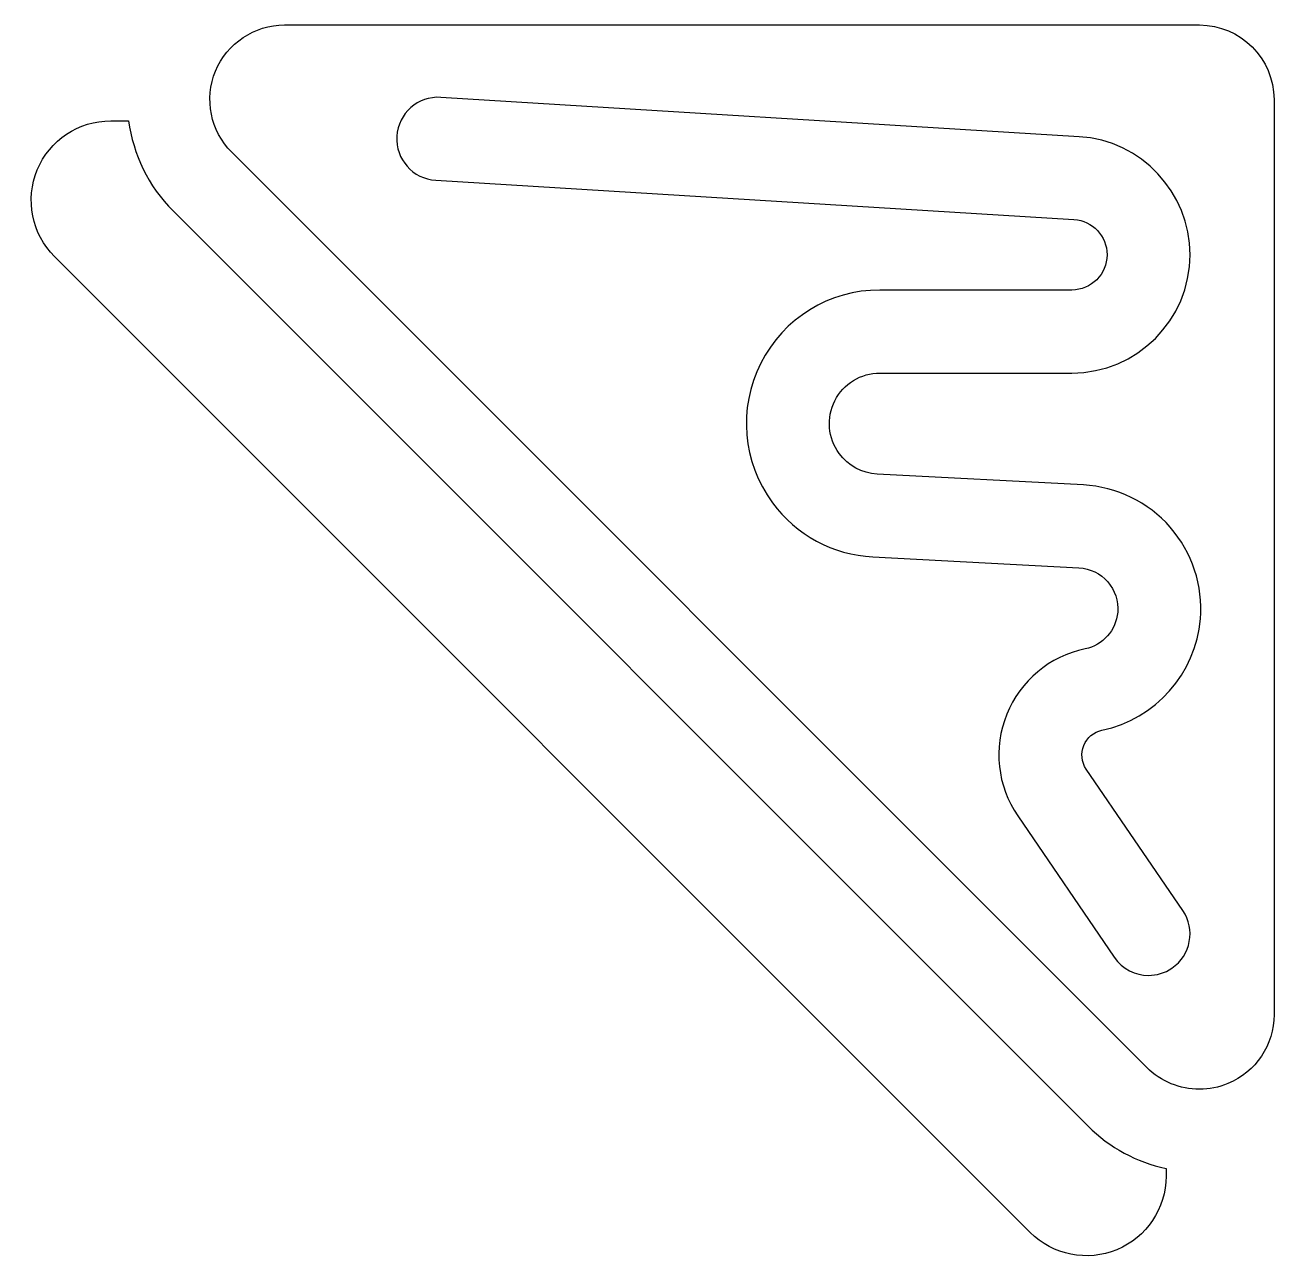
# Model space of a CAD drawing. Header units: centimetres. Extents: x -6.6 to 6.5, y -6.5 to 6.5.
import ezdxf

# ---------------------------------------------------------------- set-up
doc = ezdxf.new("R2010")
doc.units = ezdxf.units.CM
doc.header["$MEASUREMENT"] = 0
doc.layers.add('Layer 1', color=7, linetype='Continuous')

msp = doc.modelspace()

# ---------------------------------------------------------------- linework, layer by layer
at = {"layer": 'Layer 1'}
for points, knots in [([(5.70256, 6.46533), (5.70256, 6.46533), (-3.87985, 6.46533), (-3.87985, 6.46533), (-3.87985, 6.46533), (-4.19558, 6.46533), (-4.4804, 6.27496), (-4.60134, 5.98318), (-4.60134, 5.98318), (-4.72228, 5.69137), (-4.65545, 5.35548), (-4.43201, 5.13199), (-4.43201, 5.13199), (-4.43201, 5.13199), (5.1504, -4.45082), (5.1504, -4.45082), (5.1504, -4.45082), (5.29978, -4.6002), (5.4997, -4.67961), (5.70301, -4.67961), (5.70301, -4.67961), (5.80358, -4.67961), (5.90502, -4.66006), (6.00157, -4.62016), (6.00157, -4.62016), (6.29338, -4.49919), (6.48369, -4.21445), (6.48369, -3.89846), (6.48369, -3.89846), (6.48369, -3.89846), (6.48369, 5.68415), (6.48369, 5.68415), (6.48369, 5.68415), (6.48369, 6.11561), (6.13399, 6.46533), (5.70256, 6.46533)], [0, 0, 0, 0, 0.1, 0.1, 0.1, 0.1, 0.2, 0.2, 0.2, 0.2, 0.3, 0.3, 0.3, 0.3, 0.4, 0.4, 0.4, 0.4, 0.5, 0.5, 0.5, 0.5, 0.6, 0.6, 0.6, 0.6, 0.7, 0.7, 0.7, 0.7, 0.8, 0.8, 0.8, 0.8, 1, 1, 1, 1]), ([(4.68201, -0.91961), (4.59483, -0.93765), (4.52352, -0.99729), (4.4904, -1.07921), (4.4904, -1.07921), (4.4573, -1.16115), (4.46728, -1.25344), (4.51715, -1.32665), (4.51715, -1.32665), (4.51715, -1.32665), (5.52836, -2.80744), (5.52836, -2.80744), (5.52836, -2.80744), (5.66372, -3.00567), (5.61279, -3.27602), (5.41462, -3.4114), (5.41462, -3.4114), (5.33969, -3.46276), (5.25436, -3.48715), (5.16993, -3.48715), (5.16993, -3.48715), (5.03116, -3.48715), (4.89471, -3.42095), (4.81063, -3.29766), (4.81063, -3.29766), (4.81063, -3.29766), (3.79926, -1.81665), (3.79926, -1.81665), (3.79926, -1.81665), (3.58489, -1.50256), (3.54227, -1.10511), (3.68464, -0.75326), (3.68464, -0.75326), (3.82662, -0.4016), (4.13345, -0.14546), (4.50527, -0.06844), (4.50527, -0.06844), (4.69114, -0.03002), (4.831, 0.12828), (4.84653, 0.31693), (4.84653, 0.31693), (4.85584, 0.43176), (4.81785, 0.54741), (4.74186, 0.63419), (4.74186, 0.63419), (4.66611, 0.72097), (4.55641, 0.77447), (4.44116, 0.78061), (4.44116, 0.78061), (4.44116, 0.78061), (2.28213, 0.89541), (2.28213, 0.89541), (2.28213, 0.89541), (1.863, 0.91766), (1.47975, 1.12417), (1.23081, 1.46202), (1.23081, 1.46202), (0.91611, 1.8894), (0.8692, 2.44902), (1.10839, 2.92244), (1.10839, 2.92244), (1.34755, 3.39591), (1.82568, 3.69), (2.3564, 3.69), (2.3564, 3.69), (2.3564, 3.69), (4.36563, 3.68999), (4.36563, 3.68999), (4.36563, 3.68999), (4.56915, 3.68999), (4.73488, 3.85575), (4.73488, 4.05927), (4.73488, 4.05927), (4.73488, 4.25406), (4.58251, 4.41601), (4.38814, 4.42807), (4.38814, 4.42807), (4.38814, 4.42807), (-2.29587, 4.83936), (-2.29587, 4.83936), (-2.29587, 4.83936), (-2.53548, 4.85402), (-2.71772, 5.06029), (-2.70293, 5.29987), (-2.70293, 5.29987), (-2.68806, 5.53921), (-2.4852, 5.72426), (-2.24242, 5.70688), (-2.24242, 5.70688), (-2.24242, 5.70688), (4.44159, 5.29561), (4.44159, 5.29561), (4.44159, 5.29561), (5.09352, 5.2555), (5.60409, 4.71244), (5.60409, 4.05926), (5.60409, 4.05926), (5.60409, 3.37637), (5.04854, 2.82075), (4.36563, 2.82075), (4.36563, 2.82075), (4.36563, 2.82075), (2.35643, 2.82075), (2.35643, 2.82075), (2.35643, 2.82075), (2.15564, 2.82075), (1.97464, 2.70957), (1.88423, 2.53048), (1.88423, 2.53048), (1.79361, 2.35115), (1.81147, 2.13937), (1.93053, 1.97745), (1.93053, 1.97745), (2.02475, 1.84995), (2.16971, 1.77184), (2.32841, 1.76332), (2.32841, 1.76332), (2.32841, 1.76332), (4.48767, 1.64854), (4.48767, 1.64854), (4.48767, 1.64854), (4.8361, 1.62983), (5.16733, 1.46857), (5.39678, 1.20584), (5.39678, 1.20584), (5.62617, 0.94311), (5.74137, 0.59322), (5.71275, 0.24561), (5.71275, 0.24561), (5.66584, -0.32478), (5.24206, -0.80399), (4.68201, -0.91961)], [0, 0, 0, 0, 0.02941176, 0.02941176, 0.02941176, 0.02941176, 0.05882353, 0.05882353, 0.05882353, 0.05882353, 0.08823529, 0.08823529, 0.08823529, 0.08823529, 0.11764706, 0.11764706, 0.11764706, 0.11764706, 0.14705882, 0.14705882, 0.14705882, 0.14705882, 0.17647059, 0.17647059, 0.17647059, 0.17647059, 0.20588235, 0.20588235, 0.20588235, 0.20588235, 0.23529412, 0.23529412, 0.23529412, 0.23529412, 0.26470588, 0.26470588, 0.26470588, 0.26470588, 0.29411765, 0.29411765, 0.29411765, 0.29411765, 0.32352941, 0.32352941, 0.32352941, 0.32352941, 0.35294118, 0.35294118, 0.35294118, 0.35294118, 0.38235294, 0.38235294, 0.38235294, 0.38235294, 0.41176471, 0.41176471, 0.41176471, 0.41176471, 0.44117647, 0.44117647, 0.44117647, 0.44117647, 0.47058824, 0.47058824, 0.47058824, 0.47058824, 0.5, 0.5, 0.5, 0.5, 0.52941176, 0.52941176, 0.52941176, 0.52941176, 0.55882353, 0.55882353, 0.55882353, 0.55882353, 0.58823529, 0.58823529, 0.58823529, 0.58823529, 0.61764706, 0.61764706, 0.61764706, 0.61764706, 0.64705882, 0.64705882, 0.64705882, 0.64705882, 0.67647059, 0.67647059, 0.67647059, 0.67647059, 0.70588235, 0.70588235, 0.70588235, 0.70588235, 0.73529412, 0.73529412, 0.73529412, 0.73529412, 0.76470588, 0.76470588, 0.76470588, 0.76470588, 0.79411765, 0.79411765, 0.79411765, 0.79411765, 0.82352941, 0.82352941, 0.82352941, 0.82352941, 0.85294118, 0.85294118, 0.85294118, 0.85294118, 0.88235294, 0.88235294, 0.88235294, 0.88235294, 0.91176471, 0.91176471, 0.91176471, 0.91176471, 0.94117647, 0.94117647, 0.94117647, 0.94117647, 1, 1, 1, 1]), ([(-5.04656, 4.51744), (-5.30837, 4.77914), (-5.46418, 5.11228), (-5.51172, 5.46198), (-5.51172, 5.46198), (-5.51172, 5.46198), (-5.69912, 5.46198), (-5.69912, 5.46198), (-5.69912, 5.46198), (-6.03609, 5.46198), (-6.33976, 5.2591), (-6.46879, 4.94779), (-6.46879, 4.94779), (-6.59762, 4.63648), (-6.52628, 4.27829), (-6.28821, 4.04016), (-6.28821, 4.04016), (-6.28821, 4.04016), (3.93061, -6.17887), (3.93061, -6.17887), (3.93061, -6.17887), (4.16874, -6.41718), (4.52693, -6.48849), (4.83824, -6.35945), (4.83824, -6.35945), (5.14955, -6.23062), (5.35243, -5.92696), (5.35243, -5.58996), (5.35243, -5.58996), (5.35243, -5.58996), (5.35243, -5.50921), (5.35243, -5.50921), (5.35243, -5.50921), (5.04549, -5.44306), (4.76291, -5.29257), (4.53585, -5.0654), (4.53585, -5.0654), (4.53585, -5.0654), (-5.04656, 4.51744), (-5.04656, 4.51744)], [0, 0, 0, 0, 0.09090909, 0.09090909, 0.09090909, 0.09090909, 0.18181818, 0.18181818, 0.18181818, 0.18181818, 0.27272727, 0.27272727, 0.27272727, 0.27272727, 0.36363636, 0.36363636, 0.36363636, 0.36363636, 0.45454545, 0.45454545, 0.45454545, 0.45454545, 0.54545455, 0.54545455, 0.54545455, 0.54545455, 0.63636364, 0.63636364, 0.63636364, 0.63636364, 0.72727273, 0.72727273, 0.72727273, 0.72727273, 0.81818182, 0.81818182, 0.81818182, 0.81818182, 1, 1, 1, 1])]:
    msp.add_open_spline(points, degree=3, knots=knots, dxfattribs=at)

doc.saveas('drawing.dxf')
